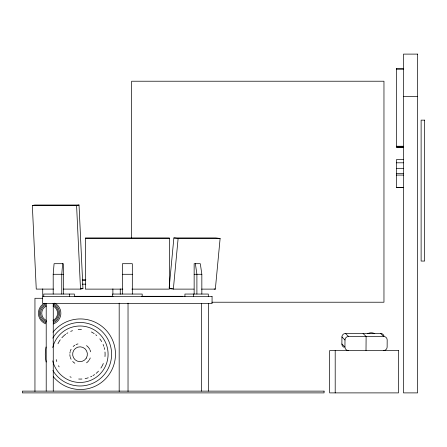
<?xml version="1.0" encoding="UTF-8"?>
<svg xmlns="http://www.w3.org/2000/svg" width="447" height="447" viewBox="0 0 447 447"><rect width="100%" height="100%" fill="white"/><g stroke="black" fill="none" stroke-linecap="round" stroke-linejoin="round"><path stroke-width="0.67" d="M344.028 347.258A3.531 3.503 -45.5 0 1 341.882 344.011L341.933 336.982A3.531 3.503 -45.5 0 1 345.475 333.462L380.632 333.462A3.531 3.503 -45.5 0 1 384.007 336.071M348.431 350.543A3.531 3.503 -45.5 0 1 344.944 347.028L344.995 339.994A3.531 3.503 -45.5 0 1 348.537 336.479L383.694 336.479A3.531 3.503 -45.5 0 1 387.18 339.994L387.13 347.028A3.531 3.503 -45.5 0 1 383.587 350.543M366.009 350.543L366.115 336.479L363.053 333.462M53.199 294.048L53.199 274.285L54.081 263.696L63.345 263.696L63.345 294.048M62.641 263.696L61.759 274.285L61.759 294.048M169.167 287.89L173.866 237.938L215.862 237.938L220.114 238.475L215.348 289.12L201.58 289.12M172.542 288.583L169.1 288.583L173.352 289.12L178.118 238.475L220.114 238.475M53.545 289.097L36.257 289.097L32.34 205.486L34.782 205.017L79.03 205.017L82.946 288.633L80.51 289.097L63.223 289.097M32.34 205.486L76.593 205.486L79.03 205.017M396.416 68.436L403.479 68.436M396.416 69.224L403.479 69.224M403.479 96.457L417.593 96.457M396.416 146.247L403.479 146.247M396.416 146.806L403.479 146.806M396.416 147.029L403.479 147.029M403.479 147.141L396.416 147.141L396.416 68.324M403.479 159.629L396.416 159.629L396.416 187.656L403.479 187.656M396.416 162.803L403.479 162.803M396.416 168.323L403.479 168.323M396.416 173.587L403.479 173.587M396.416 175.079L403.479 175.079M396.416 187.36L403.479 187.36M396.416 187.584L403.479 187.584M85.383 238.475L169.368 238.475M53.199 274.285L63.345 274.285M122.433 274.285L132.318 274.285M194.149 274.285L201.837 274.285L201.837 294.048M82.438 279.755L85.846 279.755M82.606 280.638L85.293 280.638M82.321 284.169L85.79 284.169M80.873 288.633L82.946 288.633M122.864 289.12L85.383 289.12L85.383 237.938L169.368 237.938L169.368 289.12L131.887 289.12M173.352 289.12L194.009 289.12M74.71 296.3L113.091 296.3M141.66 296.3L182.957 296.3M42.605 298.283L34.95 298.283L34.95 391.499M211.8 302.222L383.962 302.222L383.962 81.22L131.647 81.22L131.647 238.083M173.866 237.938L178.118 238.475M214.135 288.969L215.348 289.12M380.632 333.462L383.694 336.479M345.475 333.462L348.537 336.479M341.933 336.982L344.995 339.994M341.882 344.011L344.944 347.028M201.837 274.285L200.312 263.696L194.149 263.696L194.149 294.048M195.373 263.696L196.898 274.285L196.898 294.048M76.593 205.486L80.51 289.097M335.2 350.543L335.2 392.891M208.542 303.574L208.542 391.125M208.308 296.517L208.308 294.048L184.929 294.048L184.929 296.517M201.485 303.574L201.485 391.125M193.484 294.048L193.484 296.517M142.196 296.517L142.196 294.048L112.555 294.048L112.555 296.517M132.318 294.048L132.318 263.696L122.433 263.696L122.433 294.048M128.032 303.15L128.032 391.499M120.254 288.874L120.254 294.249M119.181 303.15L119.181 391.499M112.884 288.874L112.884 294.249M74.375 296.517L74.375 294.048L43.761 294.048L43.761 296.517M69.43 294.048L69.43 296.517M53.266 303.574L53.266 391.125M46.209 303.574L46.209 391.125M42.728 288.874L42.728 296.266M53.199 305.005A9.035 8.985 -90 0 1 53.26 321.46M46.387 321.711A9.035 8.985 -90 0 1 45.784 305.033M53.031 306.066A7.951 7.906 -90 0 1 52.93 320.477M46.248 320.426A7.951 7.906 -90 0 1 46.354 306.016M45.723 323.829A11.292 11.231 90 0 1 44.443 303.234M54.635 303.133A11.292 11.231 90 0 1 53.221 323.952M53.048 303.72A10.164 10.108 -90 0 1 53.724 322.488M45.996 322.773A10.164 10.108 -90 0 1 46.555 303.53M52.729 347.587A28.234 28.077 -90 0 1 95.926 330.97A28.234 28.077 -90 0 1 95.943 377.48A28.234 28.077 -90 0 1 52.729 360.891M91.378 331.981A24.842 24.708 -90 0 1 94.177 333.618M95.736 334.764A24.842 24.708 -90 0 1 96.731 335.596M99.832 338.904A24.842 24.708 -90 0 1 101.659 341.597M103.112 344.486A24.842 24.708 -90 0 1 103.805 346.313M104.185 347.565A24.842 24.708 -90 0 1 104.632 349.465M104.995 352.024A24.842 24.708 -90 0 1 104.978 356.577M103.307 363.5A24.842 24.708 -90 0 1 100.882 368.099M98.474 371.15A24.842 24.708 -90 0 1 96.122 373.379M94.585 374.558A24.842 24.708 -90 0 1 92.948 375.62M91.814 376.257A24.842 24.708 -90 0 1 90.657 376.821M88.255 377.776A24.842 24.708 -90 0 1 85.126 378.609M81.93 379.022A24.842 24.708 -90 0 1 78.689 379.017M71.162 377.279A24.842 24.708 -90 0 1 69.978 376.76M59.11 366.864A24.842 24.708 -90 0 1 58.479 365.724M56.763 361.522A24.842 24.708 -90 0 1 56.266 359.628M57.976 343.765A24.842 24.708 -90 0 1 60.25 339.826M61.854 337.792A24.842 24.708 -90 0 1 65.653 334.283M66.715 333.535A24.842 24.708 -90 0 1 67.821 332.836M70.693 331.372A24.842 24.708 -90 0 1 72.509 330.679M78.191 329.484A24.842 24.708 -90 0 1 81.438 329.405M86.495 345.609A10.588 10.527 -90 0 1 89.657 349.219M89.964 349.839A10.588 10.527 -90 0 1 90.635 351.806M90.249 357.935A10.588 10.527 -90 0 1 89.339 359.801M88.959 360.377A10.588 10.527 -90 0 1 86.534 362.824M74.845 363.232A10.588 10.527 -90 0 1 72.716 361.483M71.107 359.237A10.588 10.527 -90 0 1 70.313 357.321M70.134 356.656A10.588 10.527 -90 0 1 69.861 354.594M69.905 353.214A10.588 10.527 -90 0 1 70.123 351.845M70.302 351.18A10.588 10.527 -90 0 1 71.09 349.258M73.168 346.52A10.588 10.527 -90 0 1 74.805 345.252M76.018 344.598A10.588 10.527 -90 0 1 77.974 343.922M52.964 332.199A35.291 35.095 -90 0 1 104.123 328.238A35.291 35.095 -90 0 1 104.548 379.821A35.291 35.095 -90 0 1 53.333 376.709M46.158 362.031A35.291 35.095 -90 0 1 46.035 346.984M52.78 338.139A31.759 31.586 -90 0 1 100.329 329.908A31.759 31.586 -90 0 1 100.486 378.419A31.759 31.586 -90 0 1 52.886 370.502M367.663 333.725A7.146 7.091 -45.5 0 1 374.782 333.725M417.593 54.109L403.479 54.109L403.479 392.891L417.593 392.891L417.593 54.109M424.65 120.142L421.119 120.142L421.119 261.054L424.65 261.054L424.65 120.142M212.068 296.517L42.677 296.517L42.677 303.574L212.068 303.574L212.068 296.517M398.478 350.543L329.662 350.543L329.662 392.891L398.478 392.891L398.478 350.543M324.075 391.125L22.35 391.125L22.35 392.891L324.075 392.891L324.075 391.125M86.282 358.131A7.409 7.37 -90 0 0 80.242 346.822A7.409 7.37 -90 0 0 73.52 357.734A7.409 7.37 -90 0 0 86.282 358.131"/></g></svg>
